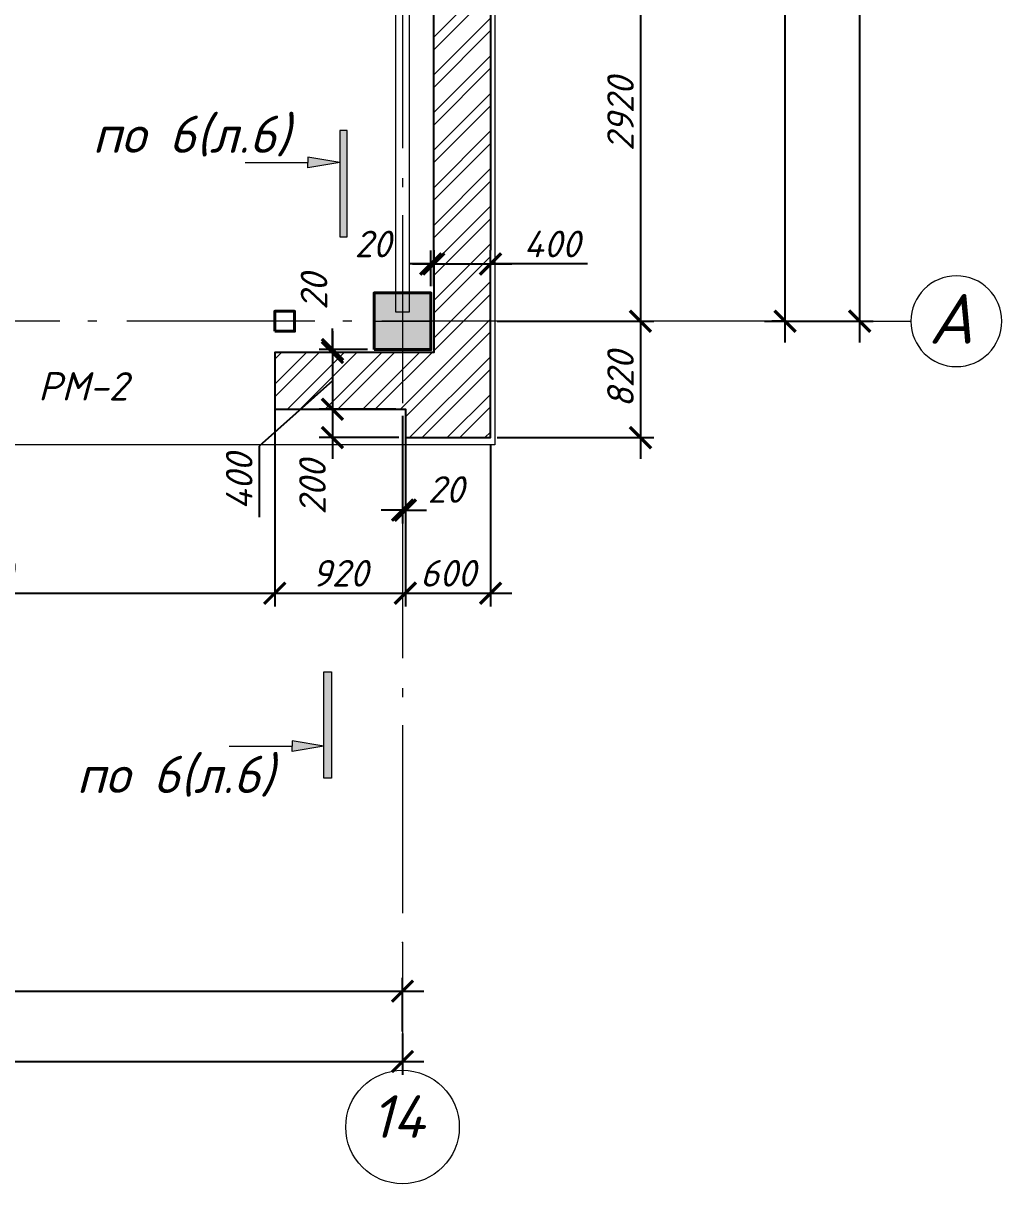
# Model space of a CAD drawing. Header units: millimetres. Extents: x -238377 to 196118, y -123284 to 30177.
# Drawn here: x -63089 to -56196, y 2393 to 10571 of the extents above; entities that cross this region are included whole.
import ezdxf
from ezdxf.enums import TextEntityAlignment as Align

# ---------------------------------------------------------------- set-up
doc = ezdxf.new("R2010")
doc.units = ezdxf.units.MM
doc.header["$MEASUREMENT"] = 0
doc.linetypes.add('Double Dashed', pattern=[1797.222233, 1325, -211.666656, 63.333344, -197.222233])
doc.layers.get('0').update_dxf_attribs({"lineweight": 5})
doc.layers.add('#Hatch', color=7, linetype='Continuous', lineweight=5, true_color=0x4d4d4d)
doc.layers.add('#Каркас', color=7, linetype='Continuous', lineweight=5, true_color=0x757575)
for name, color, linetype, lineweight in [('#Выноски', 150, 'Continuous', 15), ('#Оси', 7, 'Continuous', 5), ('#размеры', 7, 'Continuous', 5), ('k_ Рамка', 7, 'Continuous', 50), ('колонны_Ном._пера__94', 252, 'Continuous', 13), ('колонны_Ном._пера__99', 7, 'Continuous', 40), ('оси_Ном._пера__96', 7, 'Continuous', 5), ('оси_Ном._пера__97', 7, 'Continuous', 20), ('чертеж_Ном._пера__98', 7, 'Continuous', 35)]:
    doc.layers.add(name, color=color, linetype=linetype, lineweight=lineweight)
for name, color, linetype in [('#стены наруж', 7, 'Continuous'), ('колонны', 7, 'Continuous'), ('оси', 7, 'Continuous'), ('чертеж', 7, 'Continuous')]:
    doc.layers.add(name, color=color, linetype=linetype)
doc.styles.get("Standard").update_dxf_attribs({"font": 'isocpeui.ttf'})
doc.styles.add('STEP PR', font='isocpeui.ttf')
doc.styles.add('СГЕНЕРИР_СТИЛЬ_3', font='gost_2_304-81_type.ttf')
doc.dimstyles.new('SPDS', dxfattribs={"dimscale": 10, "dimtxt": 2.5, "dimasz": 2, "dimexe": 1.25, "dimexo": 0.625, "dimtad": 1, "dimdec": 0, "dimrnd": 0.001, "dimtxsty": 'STEP PR', "dimblk": 'ARCHTICK', "dimcen": 2.5, "dimdle": 2, "dimclrd": 256, "dimclre": 256, "dimclrt": 7, "dimadec": 0, "dimazin": 2, "dimtfac": 0.75, "dimtdec": 0, "dimtmove": 1, "dimatfit": 3, "dimfxl": 1, "dimtolj": 1, "dimarcsym": 1})
pattern_1 = [(45, (-82796.33, -48984.63), (-132.5825, 132.5825), []), (45, (-82707.94, -48984.63), (-132.5825, 132.5825), [])]

# ---------------------------------------------------------------- blocks, each defined once
blk = doc.blocks.new('Связ001')
at = {"layer": '#Каркас', "color": 102, "linetype": 'Continuous', "lineweight": 9}
blk.add_lwpolyline([(5837.4, 0), (5837.4, 100), (0, 100), (0, 0), (5837.4, 0)], dxfattribs=at)
blk = doc.blocks.new('_ArchTick')
at = {"color": 0, "linetype": 'ByBlock', "const_width": 0.15}
blk.add_lwpolyline([(-0.5, -0.5), (0.5, 0.5)], dxfattribs=at)
blk = doc.blocks.new('*D461')
at = {"layer": '#размеры', "lineweight": -2, "transparency": 16777216}
for p, q in [((-128067.3, 4256.5), (-128067.3, 3160.8)), ((-60417.3, 3452.2), (-60417.3, 3160.8)), ((-128217.3, 3254.5), (-60267.3, 3254.5))]:
    blk.add_line(p, q, dxfattribs=at)
at = {"layer": 'Defpoints', "color": 0, "transparency": 16777216}
for p in [(-128067.3, 4303.4), (-60417.3, 3499.1), (-60417.3, 3254.5)]:
    blk.add_point(p, dxfattribs=at)
at = {"layer": '#размеры', "lineweight": -2, "transparency": 16777216, "xscale": 150, "yscale": 150, "zscale": 150, "rotation": 180}
blk.add_blockref('_ArchTick', (-128067.3, 3254.5), dxfattribs=at)
at = {"layer": '#размеры', "lineweight": -2, "transparency": 16777216, "xscale": 150, "yscale": 150, "zscale": 150}
blk.add_blockref('_ArchTick', (-60417.3, 3254.5), dxfattribs=at)
at = {"layer": '#размеры', "color": 7, "transparency": 16777216, "insert": (-94721.2, 3396.4), "char_height": 187.5, "attachment_point": 5, "style": 'STEP PR'}
blk.add_mtext('\\A1;67650', dxfattribs=at)
blk = doc.blocks.new('*D475')
at = {"layer": '#размеры', "lineweight": -2, "transparency": 16777216}
for p, q in [((-66417.3, 3466), (-66417.3, 3844.3)), ((-60417.3, 3466), (-60417.3, 3844.3)), ((-66567.3, 3750.6), (-60267.3, 3750.6))]:
    blk.add_line(p, q, dxfattribs=at)
at = {"layer": 'Defpoints', "color": 0, "transparency": 16777216}
for p in [(-60417.3, 3750.6), (-66417.3, 3419.1), (-60417.3, 3419.1)]:
    blk.add_point(p, dxfattribs=at)
at = {"layer": '#размеры', "lineweight": -2, "transparency": 16777216, "xscale": 150, "yscale": 150, "zscale": 150, "rotation": 180}
blk.add_blockref('_ArchTick', (-66417.3, 3750.6), dxfattribs=at)
at = {"layer": '#размеры', "lineweight": -2, "transparency": 16777216, "xscale": 150, "yscale": 150, "zscale": 150}
blk.add_blockref('_ArchTick', (-60417.3, 3750.6), dxfattribs=at)
at = {"layer": '#размеры', "color": 7, "transparency": 16777216, "insert": (-63508.2, 3891.2), "char_height": 187.5, "attachment_point": 5, "style": 'STEP PR'}
blk.add_mtext('\\A1;6000', dxfattribs=at)
blk = doc.blocks.new('*D476')
at = {"layer": '#размеры', "lineweight": -2, "transparency": 16777216}
for p, q in [((-57722.2, 8321), (-57722.2, 14621)), ((-57665.6, 14471), (-57816, 14471)), ((-57733.7, 8471), (-57816, 8471))]:
    blk.add_line(p, q, dxfattribs=at)
at = {"layer": 'Defpoints', "color": 0, "transparency": 16777216}
for p in [(-57722.2, 14471), (-57618.7, 14471), (-57686.9, 8471)]:
    blk.add_point(p, dxfattribs=at)
at = {"layer": '#размеры', "lineweight": -2, "transparency": 16777216, "xscale": 150, "yscale": 150, "zscale": 150}
for p, rotation in [((-57722.2, 14471), 90), ((-57722.2, 8471), 270)]:
    blk.add_blockref('_ArchTick', p, dxfattribs=dict(at, rotation=rotation))
at = {"layer": '#размеры', "color": 7, "transparency": 16777216, "insert": (-57862.9, 11471), "char_height": 187.5, "attachment_point": 5, "rotation": 90, "style": 'STEP PR'}
blk.add_mtext('\\A1;6000', dxfattribs=at)
blk = doc.blocks.new('*D479')
at = {"layer": '#размеры', "lineweight": -2, "transparency": 16777216}
for p, q in [((-57196.7, 8321), (-57196.7, 23021)), ((-57974.1, 22871), (-57102.9, 22871)), ((-57866.2, 8471), (-57102.9, 8471))]:
    blk.add_line(p, q, dxfattribs=at)
at = {"layer": 'Defpoints', "color": 0, "transparency": 16777216}
for p in [(-58020.9, 22871), (-57196.7, 22871), (-57913, 8471)]:
    blk.add_point(p, dxfattribs=at)
at = {"layer": '#размеры', "lineweight": -2, "transparency": 16777216, "xscale": 150, "yscale": 150, "zscale": 150}
for p, rotation in [((-57196.7, 22871), 90), ((-57196.7, 8471), 270)]:
    blk.add_blockref('_ArchTick', p, dxfattribs=dict(at, rotation=rotation))
at = {"layer": '#размеры', "color": 7, "transparency": 16777216, "insert": (-57337.3, 15685.3), "char_height": 187.5, "attachment_point": 5, "rotation": 90, "style": 'STEP PR'}
blk.add_mtext('\\A1;14400', dxfattribs=at)
blk = doc.blocks.new('*D486')
at = {"layer": '#размеры', "lineweight": -2, "transparency": 16777216}
for p, q in [((-65517.3, 8044.2), (-65517.3, 6460.7)), ((-61317.3, 8044.2), (-61317.3, 6460.7)), ((-65667.3, 6554.5), (-61167.3, 6554.5))]:
    blk.add_line(p, q, dxfattribs=at)
at = {"layer": 'Defpoints', "color": 0, "transparency": 16777216}
for p in [(-65517.3, 8091), (-61317.3, 8091), (-61317.3, 6554.5)]:
    blk.add_point(p, dxfattribs=at)
at = {"layer": '#размеры', "lineweight": -2, "transparency": 16777216, "xscale": 150, "yscale": 150, "zscale": 150, "rotation": 180}
blk.add_blockref('_ArchTick', (-65517.3, 6554.5), dxfattribs=at)
at = {"layer": '#размеры', "lineweight": -2, "transparency": 16777216, "xscale": 150, "yscale": 150, "zscale": 150}
blk.add_blockref('_ArchTick', (-61317.3, 6554.5), dxfattribs=at)
at = {"layer": '#размеры', "color": 7, "transparency": 16777216, "insert": (-63422.3, 6695.1), "char_height": 187.5, "attachment_point": 5, "style": 'STEP PR'}
blk.add_mtext('\\A1;4200', dxfattribs=at)
blk = doc.blocks.new('Колонна_15_1', base_point=(22379, 71855.7))
at = {"layer": 'колонны_Ном._пера__94', "linetype": 'Continuous', "true_color": 0x7d7d7d}
blk.add_hatch(color=8, dxfattribs=at).paths.add_polyline_path([(22179, 71646.7), (22579, 71646.7), (22579, 72046.7), (22179, 72046.7)])
blk.add_hatch(color=8, dxfattribs=at).paths.add_polyline_path([(22179, 71646.7), (22579, 71646.7), (22579, 72046.7), (22179, 72046.7)])
at = {"layer": 'колонны_Ном._пера__99', "linetype": 'Continuous', "flags": 128}
blk.add_lwpolyline([(22179, 71646.7), (22579, 71646.7), (22579, 72046.7), (22179, 72046.7)], close=True, dxfattribs=at)
at = {"layer": 'колонны_Ном._пера__99', "color": 8, "linetype": 'Continuous', "true_color": 0x737373, "flags": 128}
blk.add_lwpolyline([(22179, 71646.7), (22579, 71646.7), (22579, 72046.7), (22179, 72046.7)], close=True, dxfattribs=at)
at = {"layer": 'оси_Ном._пера__96', "color": 253, "lineweight": 5, "true_color": 0x9c9c9c}
for points in [[(22379.3, 72046.7), (22379.3, 71646.7)], [(22379.3, 72046.7), (22379.3, 71646.7)], [(22179, 71846.7), (22579, 71846.7)], [(22179, 71846.7), (22579, 71846.7)]]:
    blk.add_lwpolyline(points, dxfattribs=at)
blk = doc.blocks.new('Стандартный маркер сетки_17')
at = {"layer": 'оси_Ном._пера__96', "linetype": 'Double Dashed'}
for p, q in [((900, 0), (20403.4, 0)), ((20403.4, 0), (21303.4, 0))]:
    blk.add_line(p, q, dxfattribs=at)
blk.add_point((20403.4, 0), dxfattribs=at)
blk.add_point((20403.4, 0), dxfattribs=at)
at = {"layer": 'оси_Ном._пера__97', "linetype": 'Continuous'}
blk.add_circle((21703.4, 0), 400, dxfattribs=at)
at = {"layer": 'оси_Ном._пера__96', "style": 'СГЕНЕРИР_СТИЛЬ_3'}
blk.add_attdef('AC_MarkerText_1', text='', height=350, rotation=90, dxfattribs=at).set_placement((21973.1, -122.2), align=Align.BOTTOM_LEFT)
blk = doc.blocks.new('*D530')
at = {"layer": '#размеры', "lineweight": -2, "transparency": 16777216}
for p, q in [((-60911, 8271), (-60911, 8421)), ((-60664.2, 8271), (-61004.8, 8271)), ((-60911, 8271), (-60911, 8251)), ((-60464.2, 8251), (-61004.8, 8251)), ((-60911, 8251), (-60911, 8101))]:
    blk.add_line(p, q, dxfattribs=at)
at = {"layer": 'Defpoints', "color": 0, "transparency": 16777216}
for p in [(-60617.3, 8271), (-60911, 8251), (-60417.3, 8251)]:
    blk.add_point(p, dxfattribs=at)
at = {"layer": '#размеры', "lineweight": -2, "transparency": 16777216, "xscale": 150, "yscale": 150, "zscale": 150}
for p, rotation in [((-60911, 8271), 270), ((-60911, 8251), 90)]:
    blk.add_blockref('_ArchTick', p, dxfattribs=dict(at, rotation=rotation))
at = {"layer": '#размеры', "color": 7, "transparency": 16777216, "insert": (-61040.7, 8679.3), "char_height": 187.5, "attachment_point": 5, "rotation": 90, "style": 'STEP PR'}
blk.add_mtext('\\A1;20', dxfattribs=at)
blk = doc.blocks.new('*D531')
at = {"layer": '#размеры', "lineweight": -2, "transparency": 16777216}
for p, q in [((-60911, 8401), (-60911, 7701)), ((-60464.2, 8251), (-61004.8, 8251)), ((-60911, 8051), (-61427, 7591.3)), ((-60464.2, 7851), (-61004.8, 7851)), ((-61427, 7591.3), (-61427, 7090))]:
    blk.add_line(p, q, dxfattribs=at)
at = {"layer": 'Defpoints', "color": 0, "transparency": 16777216}
for p in [(-60417.3, 8251), (-60911, 7851), (-60417.3, 7851)]:
    blk.add_point(p, dxfattribs=at)
at = {"layer": '#размеры', "lineweight": -2, "transparency": 16777216, "xscale": 150, "yscale": 150, "zscale": 150}
for p, rotation in [((-60911, 8251), 90), ((-60911, 7851), 270)]:
    blk.add_blockref('_ArchTick', p, dxfattribs=dict(at, rotation=rotation))
at = {"layer": '#размеры', "color": 7, "transparency": 16777216, "insert": (-61567.6, 7340.7), "char_height": 187.5, "attachment_point": 5, "rotation": 90, "style": 'STEP PR'}
blk.add_mtext('\\A1;400', dxfattribs=at)
blk = doc.blocks.new('*D533')
at = {"layer": '#размеры', "lineweight": -2, "transparency": 16777216}
for p, q in [((-61317.3, 8044.2), (-61317.3, 6460.7)), ((-60397.3, 7804.2), (-60397.3, 6460.7)), ((-61467.3, 6554.5), (-60247.3, 6554.5))]:
    blk.add_line(p, q, dxfattribs=at)
at = {"layer": 'Defpoints', "color": 0, "transparency": 16777216}
for p in [(-61317.3, 8091), (-60397.3, 7851), (-60397.3, 6554.5)]:
    blk.add_point(p, dxfattribs=at)
at = {"layer": '#размеры', "lineweight": -2, "transparency": 16777216, "xscale": 150, "yscale": 150, "zscale": 150, "rotation": 180}
blk.add_blockref('_ArchTick', (-61317.3, 6554.5), dxfattribs=at)
at = {"layer": '#размеры', "lineweight": -2, "transparency": 16777216, "xscale": 150, "yscale": 150, "zscale": 150}
blk.add_blockref('_ArchTick', (-60397.3, 6554.5), dxfattribs=at)
at = {"layer": '#размеры', "color": 7, "transparency": 16777216, "insert": (-60857.3, 6695.1), "char_height": 187.5, "attachment_point": 5, "style": 'STEP PR'}
blk.add_mtext('\\A1;920', dxfattribs=at)
blk = doc.blocks.new('*D637')
at = {"layer": '#размеры', "lineweight": -2, "transparency": 16777216}
for p, q in [((-60217.3, 8717.9), (-60217.3, 8968.5)), ((-60197.3, 8717.9), (-60197.3, 8968.5)), ((-60217.3, 8874.7), (-60367.3, 8874.7)), ((-60217.3, 8874.7), (-60197.3, 8874.7)), ((-60197.3, 8874.7), (-60047.3, 8874.7))]:
    blk.add_line(p, q, dxfattribs=at)
at = {"layer": 'Defpoints', "color": 0, "transparency": 16777216}
for p in [(-60197.3, 8874.7), (-60217.3, 8671), (-60197.3, 8671)]:
    blk.add_point(p, dxfattribs=at)
at = {"layer": '#размеры', "lineweight": -2, "transparency": 16777216, "xscale": 150, "yscale": 150, "zscale": 150}
blk.add_blockref('_ArchTick', (-60217.3, 8874.7), dxfattribs=at)
at = {"layer": '#размеры', "lineweight": -2, "transparency": 16777216, "xscale": 150, "yscale": 150, "zscale": 150, "rotation": 180}
blk.add_blockref('_ArchTick', (-60197.3, 8874.7), dxfattribs=at)
at = {"layer": '#размеры', "color": 7, "transparency": 16777216, "insert": (-60626.9, 9015.4), "char_height": 187.5, "attachment_point": 5, "style": 'STEP PR'}
blk.add_mtext('\\A1;20', dxfattribs=at)
blk = doc.blocks.new('*D534')
at = {"layer": '#размеры', "lineweight": -2, "transparency": 16777216}
for p, q in [((-60197.3, 8717.9), (-60197.3, 8968.5)), ((-59797.3, 8517.9), (-59797.3, 8968.5)), ((-60347.3, 8874.7), (-59647.3, 8874.7)), ((-59114.4, 8874.7), (-59797.3, 8874.7))]:
    blk.add_line(p, q, dxfattribs=at)
at = {"layer": 'Defpoints', "color": 0, "transparency": 16777216}
for p in [(-59797.3, 8874.7), (-60197.3, 8671), (-59797.3, 8471)]:
    blk.add_point(p, dxfattribs=at)
at = {"layer": '#размеры', "lineweight": -2, "transparency": 16777216, "xscale": 150, "yscale": 150, "zscale": 150, "rotation": 180}
blk.add_blockref('_ArchTick', (-60197.3, 8874.7), dxfattribs=at)
at = {"layer": '#размеры', "lineweight": -2, "transparency": 16777216, "xscale": 150, "yscale": 150, "zscale": 150}
blk.add_blockref('_ArchTick', (-59797.3, 8874.7), dxfattribs=at)
at = {"layer": '#размеры', "color": 7, "transparency": 16777216, "insert": (-59365, 9015.4), "char_height": 187.5, "attachment_point": 5, "style": 'STEP PR'}
blk.add_mtext('\\A1;400', dxfattribs=at)
blk = doc.blocks.new('*D535')
at = {"layer": '#размеры', "lineweight": -2, "transparency": 16777216}
for p, q in [((-60397.3, 7804.2), (-60397.3, 6460.7)), ((-59797.3, 7604.2), (-59797.3, 6460.7)), ((-60547.3, 6554.5), (-59647.3, 6554.5))]:
    blk.add_line(p, q, dxfattribs=at)
at = {"layer": 'Defpoints', "color": 0, "transparency": 16777216}
for p in [(-60397.3, 7851), (-59797.3, 7651), (-59797.3, 6554.5)]:
    blk.add_point(p, dxfattribs=at)
at = {"layer": '#размеры', "lineweight": -2, "transparency": 16777216, "xscale": 150, "yscale": 150, "zscale": 150, "rotation": 180}
blk.add_blockref('_ArchTick', (-60397.3, 6554.5), dxfattribs=at)
at = {"layer": '#размеры', "lineweight": -2, "transparency": 16777216, "xscale": 150, "yscale": 150, "zscale": 150}
blk.add_blockref('_ArchTick', (-59797.3, 6554.5), dxfattribs=at)
at = {"layer": '#размеры', "color": 7, "transparency": 16777216, "insert": (-60097.3, 6695.1), "char_height": 187.5, "attachment_point": 5, "style": 'STEP PR'}
blk.add_mtext('\\A1;600', dxfattribs=at)
blk = doc.blocks.new('*D536')
at = {"layer": '#размеры', "lineweight": -2, "transparency": 16777216}
for p, q in [((-60417.3, 7804.2), (-60417.3, 7046.5)), ((-60397.3, 7804.2), (-60397.3, 7046.5)), ((-60417.3, 7140.3), (-60567.3, 7140.3)), ((-60417.3, 7140.3), (-60397.3, 7140.3)), ((-60397.3, 7140.3), (-60247.3, 7140.3))]:
    blk.add_line(p, q, dxfattribs=at)
at = {"layer": 'Defpoints', "color": 0, "transparency": 16777216}
for p in [(-60417.3, 7851), (-60397.3, 7851), (-60397.3, 7140.3)]:
    blk.add_point(p, dxfattribs=at)
at = {"layer": '#размеры', "lineweight": -2, "transparency": 16777216, "xscale": 150, "yscale": 150, "zscale": 150}
blk.add_blockref('_ArchTick', (-60417.3, 7140.3), dxfattribs=at)
at = {"layer": '#размеры', "lineweight": -2, "transparency": 16777216, "xscale": 150, "yscale": 150, "zscale": 150, "rotation": 180}
blk.add_blockref('_ArchTick', (-60397.3, 7140.3), dxfattribs=at)
at = {"layer": '#размеры', "color": 7, "transparency": 16777216, "insert": (-60112, 7285.4), "char_height": 187.5, "attachment_point": 5, "style": 'STEP PR'}
blk.add_mtext('\\A1;20', dxfattribs=at)
blk = doc.blocks.new('*D570')
at = {"layer": '#размеры', "lineweight": -2, "transparency": 16777216}
for p, q in [((-58741.1, 8621), (-58741.1, 7501)), ((-59750.5, 8471), (-58647.3, 8471)), ((-59750.5, 7651), (-58647.3, 7651))]:
    blk.add_line(p, q, dxfattribs=at)
at = {"layer": 'Defpoints', "color": 0, "transparency": 16777216}
for p in [(-59797.3, 8471), (-59797.3, 7651), (-58741.1, 7651)]:
    blk.add_point(p, dxfattribs=at)
at = {"layer": '#размеры', "lineweight": -2, "transparency": 16777216, "xscale": 150, "yscale": 150, "zscale": 150}
for p, rotation in [((-58741.1, 8471), 90), ((-58741.1, 7651), 270)]:
    blk.add_blockref('_ArchTick', p, dxfattribs=dict(at, rotation=rotation))
at = {"layer": '#размеры', "color": 7, "transparency": 16777216, "insert": (-58881.7, 8061), "char_height": 187.5, "attachment_point": 5, "rotation": 90, "style": 'STEP PR'}
blk.add_mtext('\\A1;820', dxfattribs=at)
blk = doc.blocks.new('*D711')
at = {"layer": '#размеры', "lineweight": -2, "transparency": 16777216}
for p, q in [((-58741.1, 11541), (-58741.1, 8321)), ((-59850.5, 11391), (-58647.3, 11391)), ((-59720.5, 8471), (-58647.3, 8471))]:
    blk.add_line(p, q, dxfattribs=at)
at = {"layer": 'Defpoints', "color": 0, "transparency": 16777216}
for p in [(-59897.3, 11391), (-59767.3, 8471), (-58741.1, 8471)]:
    blk.add_point(p, dxfattribs=at)
at = {"layer": '#размеры', "lineweight": -2, "transparency": 16777216, "xscale": 150, "yscale": 150, "zscale": 150}
for p, rotation in [((-58741.1, 11391), 90), ((-58741.1, 8471), 270)]:
    blk.add_blockref('_ArchTick', p, dxfattribs=dict(at, rotation=rotation))
at = {"layer": '#размеры', "color": 7, "transparency": 16777216, "insert": (-58881.7, 9931), "char_height": 187.5, "attachment_point": 5, "rotation": 90, "style": 'STEP PR'}
blk.add_mtext('\\A1;2920', dxfattribs=at)
blk = doc.blocks.new('*D716')
at = {"layer": '#размеры', "lineweight": -2, "transparency": 16777216}
for p, q in [((-60911, 8001), (-60911, 7501)), ((-60464.2, 7851), (-61004.8, 7851)), ((-60444.2, 7651), (-61004.8, 7651))]:
    blk.add_line(p, q, dxfattribs=at)
at = {"layer": 'Defpoints', "color": 0, "transparency": 16777216}
for p in [(-60417.3, 7851), (-60911, 7651), (-60397.3, 7651)]:
    blk.add_point(p, dxfattribs=at)
at = {"layer": '#размеры', "lineweight": -2, "transparency": 16777216, "xscale": 150, "yscale": 150, "zscale": 150}
for p, rotation in [((-60911, 7851), 90), ((-60911, 7651), 270)]:
    blk.add_blockref('_ArchTick', p, dxfattribs=dict(at, rotation=rotation))
at = {"layer": '#размеры', "color": 7, "transparency": 16777216, "insert": (-61051.6, 7300.9), "char_height": 187.5, "attachment_point": 5, "rotation": 90, "style": 'STEP PR'}
blk.add_mtext('\\A1;200', dxfattribs=at)
blk = doc.blocks.new('*U456')
at = {"linetype": 'ByBlock', "ltscale": 100}
h = blk.add_hatch(color=256, dxfattribs=at)
h.dxf.hatch_style = 1
h.paths.add_polyline_path([(-35, -1000), (35, -1000), (35, 0), (-35, 0)])
h = blk.add_hatch(color=256, dxfattribs=at)
h.dxf.hatch_style = 1
h.paths.add_polyline_path([(-335, -750), (-335, -700), (-335, -650), (-35, -700)])
for p, q in [((-35, -1000), (-35, 0)), ((-35, 0), (35, 0)), ((35, 0), (35, -1000)), ((-35, -700), (-335, -650)), ((-335, -650), (-335, -700)), ((-335, -750), (-335, -700)), ((-35, -700), (-335, -750)), ((35, -1000), (-35, -1000))]:
    blk.add_line(p, q, dxfattribs=at)
at = {"linetype": 'ByBlock', "ltscale": 100, "extrusion": (0, -1, 0), "elevation": 700}
blk.add_lwpolyline([(-925, 0), (-335, 0)], dxfattribs=at)
at = {"ltscale": 100, "style": 'STEP PR'}
blk.add_attdef('Nv', text='', height=350, dxfattribs=at).set_placement((-503, -1140), align=Align.RIGHT)
blk = doc.blocks.new('*U457')
at = {"linetype": 'ByBlock', "ltscale": 100}
h = blk.add_hatch(color=256, dxfattribs=at)
h.dxf.hatch_style = 1
h.paths.add_polyline_path([(-35, 0), (35, 0), (35, 1000), (-35, 1000)])
h = blk.add_hatch(color=256, dxfattribs=at)
h.dxf.hatch_style = 1
h.paths.add_polyline_path([(-335, 750), (-335, 700), (-335, 650), (-35, 700)])
for p, q in [((35, 1000), (-35, 1000)), ((-35, 1000), (-35, 0)), ((35, 0), (35, 1000)), ((-335, 750), (-335, 700)), ((-35, 700), (-335, 750)), ((-35, 700), (-335, 650)), ((-335, 650), (-335, 700)), ((-35, 0), (35, 0))]:
    blk.add_line(p, q, dxfattribs=at)
at = {"linetype": 'ByBlock', "ltscale": 100, "extrusion": (0, 1, 0), "elevation": 700}
blk.add_lwpolyline([(925, 0), (335, 0)], dxfattribs=at)
at = {"ltscale": 100, "style": 'STEP PR'}
blk.add_attdef('Nv', text='', height=350, dxfattribs=at).set_placement((-503, 790), align=Align.RIGHT)

msp = doc.modelspace()

# ---------------------------------------------------------------- hatches: boundary and pattern name
at = {"layer": '#Hatch'}
h = msp.add_hatch(dxfattribs=at)
h.set_pattern_fill('ANSI32', color=256, scale=500)
h.set_pattern_definition(pattern_1)
h.paths.add_polyline_path([(-59797.3, 17371), (-60197.3, 17371), (-60197.3, 16871), (-59797.3, 16871)])
h.paths.add_polyline_path([(-59797.3, 16871), (-60197.3, 16871), (-60197.3, 14471), (-59797.3, 14471)])
h.paths.add_polyline_path([(-59797.3, 14471), (-60197.3, 14471), (-60197.3, 13971), (-59797.3, 13971)])
h.paths.add_polyline_path([(-59797.3, 13971), (-60197.3, 13971), (-60197.3, 12368.8, -0.23699), (-59949.7, 12220.7, -0.215055), (-59797.3, 12288.3)])
h.paths.add_polyline_path([(-59797.3, 12288.3, 0.215055), (-59949.7, 12220.7, 0.23699), (-60197.3, 12368.8), (-60197.3, 11551), (-59897.3, 11551), (-59897.3, 11391), (-60197.3, 11391), (-60197.3, 10891, 0.36534), (-59839.7, 10941.2, 0.080261), (-59797.3, 10882.2)])
h.paths.add_polyline_path([(-59797.3, 10882.2, -0.080261), (-59839.7, 10941.2, -0.36534), (-60197.3, 10891), (-60197.3, 8971), (-59797.3, 8971)])
h = msp.add_hatch(dxfattribs=at)
h.set_pattern_fill('ANSI32', color=256, scale=500)
h.set_pattern_definition(pattern_1)
h.paths.add_polyline_path([(-59797.3, 8971), (-60197.3, 8971), (-60197.3, 8471), (-59797.3, 8471)])
h.paths.add_polyline_path([(-59797.3, 8471), (-60197.3, 8471), (-60197.3, 8251), (-60417.3, 8251), (-60417.3, 7851), (-60397.3, 7851), (-60397.3, 7651), (-59797.3, 7651), (-59797.3, 7851)])
h.paths.add_polyline_path([(-60417.3, 8251), (-61317.3, 8251), (-61317.3, 7851), (-60417.3, 7851)])

# ---------------------------------------------------------------- linework, layer by layer
at = {"layer": '#стены наруж'}
for points in [[(-60197.3, 8971), (-60197.3, 17371)], [(-59797.3, 17371), (-59797.3, 8971)], [(-60197.3, 8971), (-60197.3, 8971), (-60197.3, 8251), (-61317.3, 8251), (-61317.3, 7851), (-60397.3, 7851), (-60397.3, 7651), (-59797.3, 7651), (-59797.3, 7851)], [(-59797.3, 7851), (-59797.3, 7851), (-59797.3, 8971)]]:
    msp.add_lwpolyline(points, dxfattribs=at)
at = {"layer": 'колонны_Ном._пера__99', "linetype": 'Continuous', "flags": 128}
msp.add_lwpolyline([(-61317.3, 8401), (-61177.3, 8401), (-61177.3, 8541), (-61317.3, 8541)], close=True, dxfattribs=at)
at = {"layer": 'оси_Ном._пера__96', "linetype": 'Double Dashed'}
for q in [(-129908.6, 8471), (-56835.9, 8471)]:
    msp.add_line((-57439.6, 8471), q, dxfattribs=at)
msp.add_point((-57439.6, 8471), dxfattribs=at)
msp.add_point((-57439.6, 8471), dxfattribs=at)
at = {"layer": 'оси_Ном._пера__97', "linetype": 'Continuous'}
msp.add_ellipse((-56515.9, 8471), major_axis=(-226.3, 226.3), ratio=1, start_param=0.785398, end_param=7.068583, dxfattribs=at)
at = {"layer": 'чертеж', "color": 5, "lineweight": 0}
msp.add_lwpolyline([(-97717.3, 20555.9), (-97717.3, 23520), (-59767.3, 23521.2), (-59767.3, 7601), (-67075.5, 7601), (-67075.7, 13671), (-97717.3, 13671), (-97717.3, 20555.9)], dxfattribs=at)

# ---------------------------------------------------------------- block references
at = {"layer": '#Выноски', "xscale": 0.75, "yscale": 0.75, "zscale": 0.75}
for name, p in [('*U457', (-60832.4, 9065.1)), ('*U456', (-60944.3, 6001.7))]:
    msp.add_blockref(name, p, dxfattribs=at).add_auto_attribs({'Nv': 'по 6(л.6)'})
at = {"layer": 'колонны'}
msp.add_blockref('Колонна_15_1', (-60417.3, 8480), dxfattribs=at)
at = {"layer": 'оси', "color": 251, "lineweight": 5}
ref = msp.add_blockref('Стандартный маркер сетки_17', (-60417.3, 24496.5), dxfattribs=dict(at, zscale=1000, rotation=270))
ref.add_attrib('AC_MarkerText_1', '14', dxfattribs={"color": 7, "linetype": 'Continuous', "lineweight": 13, "height": 300, "rotation": 360}).set_placement((-60638.1, 2626.8), align=Align.BOTTOM_LEFT)
at = {"layer": 'чертеж_Ном._пера__98', "linetype": 'Continuous', "xscale": 0.9584354169361496, "zscale": 1000, "rotation": 90}
msp.add_blockref('Связ001', (-60367.3, 8536.7), dxfattribs=at)

# ---------------------------------------------------------------- texts
at = {"layer": '#Оси', "linetype": 'Continuous', "ltscale": 100, "style": 'STEP PR'}
msp.add_text('А', height=350, dxfattribs=at).set_placement((-56554.2, 8488.1), align=Align.MIDDLE_CENTER)
at = {"layer": 'k_ Рамка', "color": 7, "style": 'STEP PR'}
msp.add_text('РМ-2', height=200, dxfattribs=at).set_placement((-62985, 7912.5))

# ---------------------------------------------------------------- dimensions: what is measured, and where the dimension line sits
at = {"layer": '#размеры'}
for base, p1, p2, picture, middle in [((-57196.7, 22871), (-57913, 8471), (-58020.9, 22871), '*D479', (-57196.7, 15685.3)), ((-57722.2, 14471), (-57686.9, 8471), (-57618.7, 14471), '*D476', (-57722.2, 11471)), ((-60911, 8251), (-60617.3, 8271), (-60417.3, 8251), '*D530', (-60900.1, 8679.3)), ((-60911, 7851), (-60417.3, 8251), (-60417.3, 7851), '*D531', (-61427, 7544.4)), ((-60911, 7651), (-60417.3, 7851), (-60397.3, 7651), '*D716', (-60911, 7300.9))]:
    dim = msp.add_linear_dim(base=base, p1=p1, p2=p2, angle=90, dimstyle='SPDS', override={"dimscale": 75, "dimtxsty": 'STEP PR'}, dxfattribs=at)
    dim.commit()
    dim.dimension.update_dxf_attribs({"geometry": picture, "text_midpoint": middle, "dimtype": 160})
for base, p1, p2, picture, middle in [((-58741.1, 8471), (-59897.3, 11391), (-59767.3, 8471), '*D711', (-58881.7, 9931)), ((-58741.1, 7651), (-59797.3, 8471), (-59797.3, 7651), '*D570', (-58881.7, 8061))]:
    dim = msp.add_linear_dim(base=base, p1=p1, p2=p2, angle=90, dimstyle='SPDS', override={"dimscale": 75, "dimtxsty": 'STEP PR'}, dxfattribs=at)
    dim.commit()
    dim.dimension.update_dxf_attribs({"geometry": picture, "text_midpoint": middle})
for base, p1, p2, picture, middle in [((-60197.3, 8874.7), (-60217.3, 8671), (-60197.3, 8671), '*D637', (-60626.9, 8874.7)), ((-59797.3, 8874.7), (-60197.3, 8671), (-59797.3, 8471), '*D534', (-59365, 8874.7)), ((-61317.3, 6554.5), (-65517.3, 8091), (-61317.3, 8091), '*D486', (-63422.3, 6554.5)), ((-60397.3, 7140.3), (-60417.3, 7851), (-60397.3, 7851), '*D536', (-60112, 7144.7)), ((-60417.3, 3254.5), (-128067.3, 4303.4), (-60417.3, 3499.1), '*D461', (-94721.2, 3254.5)), ((-60417.3, 3750.6), (-66417.3, 3419.1), (-60417.3, 3419.1), '*D475', (-63508.2, 3750.6))]:
    dim = msp.add_linear_dim(base=base, p1=p1, p2=p2, dimstyle='SPDS', override={"dimscale": 75, "dimtxsty": 'STEP PR'}, dxfattribs=at)
    dim.commit()
    dim.dimension.update_dxf_attribs({"geometry": picture, "text_midpoint": middle, "dimtype": 160})
for base, p1, p2, picture, middle in [((-60397.3, 6554.5), (-61317.3, 8091), (-60397.3, 7851), '*D533', (-60857.3, 6695.1)), ((-59797.3, 6554.5), (-60397.3, 7851), (-59797.3, 7651), '*D535', (-60097.3, 6695.1))]:
    dim = msp.add_linear_dim(base=base, p1=p1, p2=p2, dimstyle='SPDS', override={"dimscale": 75, "dimtxsty": 'STEP PR'}, dxfattribs=at)
    dim.commit()
    dim.dimension.update_dxf_attribs({"geometry": picture, "text_midpoint": middle})

doc.saveas('drawing.dxf')
